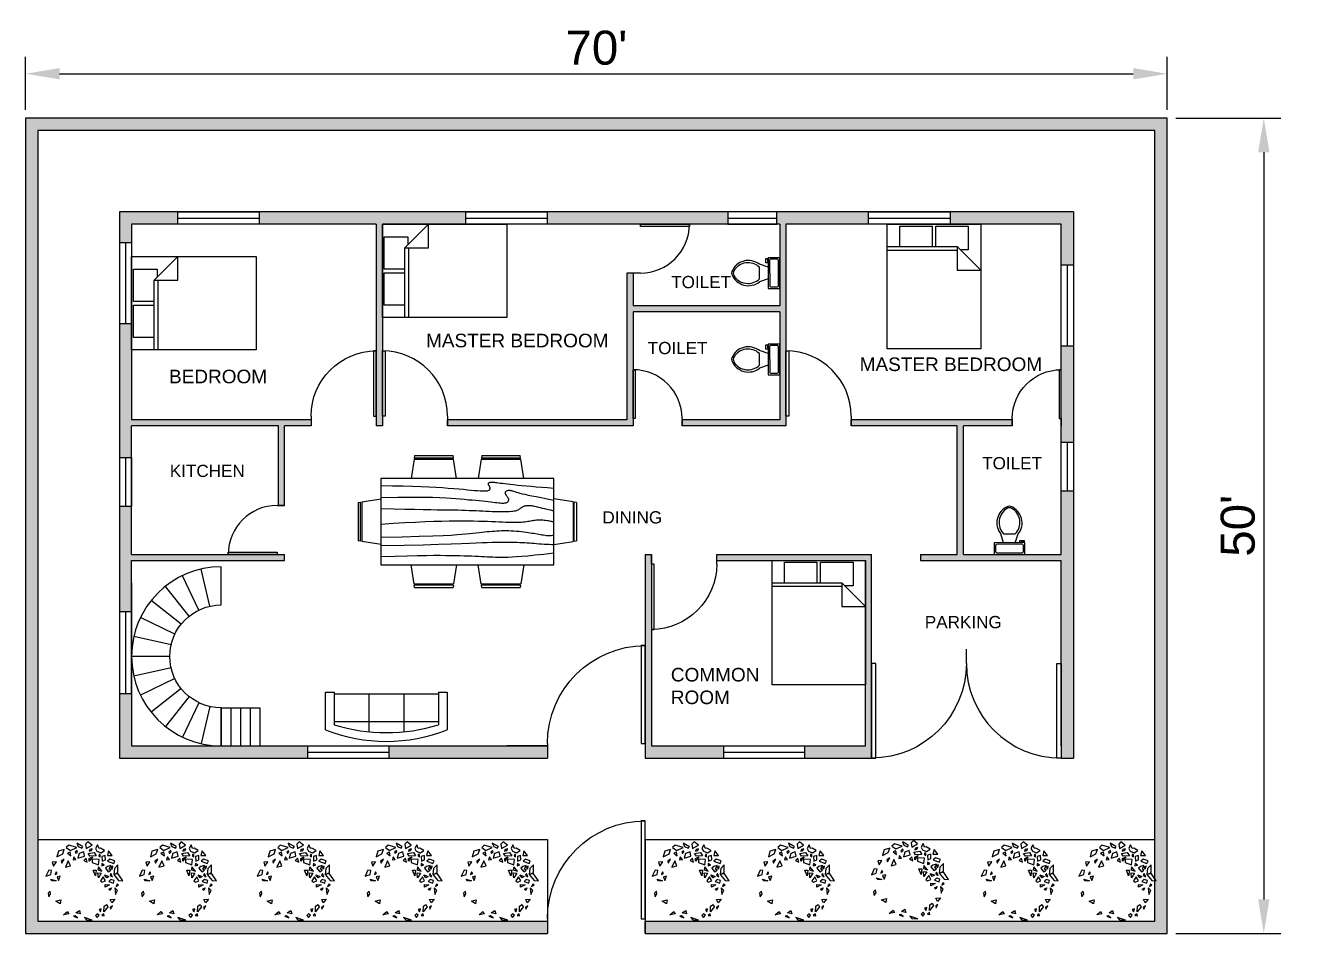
# Model space of a CAD drawing. Header units: millimetres. Extents: x 705 to 2589, y 1578 to 2246.
# Drawn here: x 705 to 1648, y 1578 to 2246 of the extents above; entities that cross this region are included whole.
import ezdxf

# ---------------------------------------------------------------- set-up
doc = ezdxf.new("R2010")
doc.units = ezdxf.units.MM
doc.linetypes.add('ACAD_ISO02W100', pattern=[15, 12, -3])
doc.styles.get("Standard").update_dxf_attribs({"font": 'arial.ttf'})
doc.dimstyles.new('ISO-25', dxfattribs={"dimscale": 10, "dimtxt": 2.5, "dimasz": 2.5, "dimexe": 1.25, "dimexo": 0.625, "dimtad": 1, "dimlunit": 3, "dimtxsty": 'Standard', "dimcen": 2.5, "dimadec": 0, "dimazin": 0, "dimtfac": 1, "dimtmove": 0, "dimatfit": 3, "dimfxl": 1, "dimarcsym": 0})

# ---------------------------------------------------------------- blocks, each defined once
blk = doc.blocks.new('*U5')
blk.add_line((0, -14.04), (0, 14.04))
blk = doc.blocks.new('*U6')
at = {"color": 0, "linetype": 'ByBlock', "lineweight": -2, "transparency": 16777216}
for p, rotation in [((654.44, 1450.98), 25.7142857142857), ((665.4, 1454.82), 12.85714285714283), ((644.6, 1444.8), 38.57142857142858), ((636.39, 1436.59), 51.42857142857143), ((630.21, 1426.75), 64.28571428571428), ((626.37, 1415.79), 77.14285714285715), ((625.07, 1404.25), 90), ((626.37, 1392.7), 102.8571428571429), ((630.21, 1381.74), 115.7142857142857), ((636.39, 1371.91), 128.5714285714286), ((644.6, 1363.69), 141.4285714285714), ((654.44, 1357.51), 154.2857142857143), ((665.4, 1353.68), 167.1428571428572), ((676.94, 1352.38), 180)]:
    blk.add_blockref('*U5', p, dxfattribs=dict(at, rotation=rotation))
blk.add_blockref('*U5', (676.94, 1456.12), dxfattribs=at)
blk = doc.blocks.new('*U13')
for p, q in [((0, 0), (0, -6)), ((40, 0), (40, -6))]:
    blk.add_line(p, q)
blk.add_lwpolyline([(0, 0), (0, 40), (1.75, 40), (1.75, 0)], close=True)
blk.add_arc((0, 0), 40, 0, 90)
blk = doc.blocks.new('*U16')
for p, q in [((-242, 177), (-242, 254)), ((-242, 254), (-216, 254)), ((-216, 254), (-216, 203)), ((-203, 101), (-356, 152)), ((-355, -102), (-356, 101)), ((-204, 177), (-242, 177)), ((-216, 203), (-204, 203)), ((-203, -102), (-355, -153)), ((-152, -242), (-50, -241))]:
    blk.add_line(p, q)
blk.add_lwpolyline([(-203, -267), (1, -267), (-1, 267), (-204, 266)], close=True)
for points in [[(-51, 241), (-153, 241)], [(-178, 216), (-177, -216)], [(-25, -216), (-26, 216)]]:
    blk.add_lwpolyline(points)
for centre, radius, start, end in [((-156, 219), 22.5, 81.9774, 188.2376), ((-48, 219), 22.5, 351.9774, 98.2376), ((-737, -1), 102, 164.9681, 195.247), ((-548, -90), 309, 51.5766, 158.079), ((-708, -1), 102, 155.8394, 204.3757), ((-554, -108), 288, 46.4753, 149.0544), ((-548, 88), 309, 202.136, 308.6382), ((-554, 106), 288, 211.1605, 313.7396), ((-155, -219), 22.5, 171.9774, 278.2376), ((-47, -219), 22.5, 261.9774, 8.2376)]:
    blk.add_arc(centre, radius, start, end)
blk = doc.blocks.new('*U19')
for points in [[(-50.9, 296.1), (-40.6, 269.7), (-13.2, 256.5), (-4.6, 269.7), (-20, 278.5)], [(31.4, 304.9), (14.3, 287.3), (19.4, 254.3), (64, 280.7)], [(-146.9, 247.7), (-191.4, 234.5), (-203.4, 190.6), (-158.9, 214.7)], [(-112.6, 280.7), (-131.5, 263.1), (-100.6, 241.1), (-52.6, 263.1)], [(-122.9, 219.1), (-97.2, 199.4), (-102.3, 227.9)], [(-49.2, 241.1), (-62.9, 227.9), (-57.7, 217), (-45.7, 230.1)], [(0.6, 230.1), (-33.7, 217), (-44, 181.8), (7.4, 197.2)], [(34.8, 217), (79.4, 223.5), (96.5, 199.4), (48.6, 197.2)], [(65.7, 252.1), (46.8, 247.7), (41.7, 234.5), (58.8, 238.9)], [(105.1, 282.9), (91.4, 254.3), (101.7, 234.5), (132.5, 221.4), (160, 238.9), (129.1, 258.7), (117.1, 254.3)], [(117.1, 210.4), (115.4, 197.2), (125.7, 192.8), (125.7, 210.4)], [(163.4, 201.6), (139.4, 195), (141.1, 157.6), (165.1, 168.6)], [(189.1, 236.7), (180.5, 201.6), (216.5, 201.6)], [(-206.9, 153.2), (-237.7, 151), (-229.2, 120.3)], [(-146.9, 173), (-169.1, 157.6), (-165.7, 144.4)], [(-116, 162), (-138.3, 113.7), (-98.9, 122.4)], [(-73.2, 190.6), (-80, 168.6), (-57.7, 170.8)], [(19.4, 181.8), (2.3, 164.2), (28, 151)], [(43.4, 159.8), (43.4, 179.6), (67.4, 190.6), (53.7, 175.2)], [(64, 173), (64, 148.8), (112, 131.2), (117.1, 170.8)], [(112, 115.9), (108.6, 93.9), (139.4, 82.9)], [(139.4, 140), (137.7, 122.4), (156.5, 129.1)], [(206.2, 126.8), (180.5, 118.1), (165.1, 104.9), (187.4, 78.5), (206.2, 89.5), (194.3, 98.3)], [(199.4, 173), (182.3, 157.6), (228.5, 140), (237.1, 162)], [(221.7, 120.3), (208, 115.9), (213.1, 98.3), (218.3, 102.7)], [(261.1, 131.2), (233.7, 102.7), (228.5, 58.7), (266.2, 12.6), (298.8, 10.4), (262.8, 63.1), (237.1, 60.9), (261.1, 71.9)], [(-287.4, 45.5), (-249.7, 58.7), (-244.6, 87.3), (-265.2, 89.5)], [(-208.6, 10.4), (-239.4, 8.2), (-249.7, 21.4)], [(-208.6, 78.5), (-215.5, 58.7), (-200, 65.3)], [(-177.7, 45.5), (-201.7, 39), (-189.7, 12.6)], [(89.7, 47.7), (72.5, 89.5), (96.5, 89.5)], [(108.6, 69.7), (134.3, 67.5), (112, 32.4)], [(148, 39), (127.4, 10.4), (139.4, -0.6), (165.1, 10.4)], [(190.8, 43.4), (175.4, 32.4), (158.3, 54.3)], [(206.2, 19.2), (190.8, 3.8), (226.8, -7.2), (232, 12.6)], [(208, 65.3), (201.1, 52.1), (220, 39)], [(-254.9, -68.7), (-270.3, -84.1), (-265.2, -112.7), (-251.4, -88.5)], [(197.7, -20.4), (163.4, -38), (163.4, -18.2)], [(211.4, -44.6), (202.8, -64.3), (192.6, -53.3)], [(237.1, -44.6), (242.3, -95.1), (257.7, -64.3)], [(256, -16), (247.4, -33.6), (266.2, -22.6)], [(-210.3, -145.7), (-172.6, -134.7), (-177.7, -165.4)], [(154.8, -227), (156.5, -183), (175.4, -169.8), (184, -187.4)], [(204.5, -205), (218.3, -180.8), (201.1, -191.8)], [(237.1, -130.3), (214.8, -158.8), (202.8, -132.5)], [(-122.9, -224.8), (-112.6, -240.1), (-152, -249)], [(-64.6, -255.5), (-76.6, -259.9), (-45.7, -270.9)], [(-59.4, -233.6), (-32, -216), (-25.2, -242.3)], [(5.7, -268.7), (21.1, -286.3), (65.7, -288.5)], [(103.4, -240.1), (89.7, -253.3), (103.4, -268.7), (117.1, -251.1)], [(134.3, -202.8), (117.1, -207.2), (127.4, -227)], [(153.1, -240.1), (137.7, -253.3), (156.5, -257.7)]]:
    blk.add_lwpolyline(points, close=True)
blk = doc.blocks.new('Dining Set - 36 x 72 in.')
at = {"linetype": 'Continuous'}
for p, q in [((-22, 27.5), (-22.1562, 26.50042)), ((-22, 27.5), (-6, 27.5)), ((-5.8437, 26.49966), (-6, 27.5)), ((6, 27.5), (5.8438, 26.50042)), ((6, 27.5), (22, 27.5)), ((22.1563, 26.49966), (22, 27.5)), ((-22.2343, 26.00059), (-23.4847, 17.99762)), ((-22.2304, 26), (-5.7608, 26)), ((-5.8416, 26.5), (-22.1534, 26.5)), ((-4.5152, 17.99762), (-5.7655, 25.99926)), ((5.7657, 26.00059), (4.5153, 17.99762)), ((5.7696, 26), (22.2392, 26)), ((22.1584, 26.5), (5.8466, 26.5)), ((23.4848, 17.99762), (22.2345, 25.99926)), ((36, 18), (-36, 18)), ((-36, 18), (-36, -18)), ((36, -18), (36, 18)), ((-45.5, 8), (-44.5004, 8.15617)), ((-45.5, 8), (-45.5, -8)), ((-44.5, -8.15843), (-44.5, 8.15338)), ((-44.0006, 8.23428), (-35.9976, 9.48474)), ((-44, 8.23041), (-44, -8.23915)), ((44.0006, 8.23428), (35.9976, 9.48474)), ((44, 8.23041), (44, -8.23915)), ((44.5, -8.15843), (44.5, 8.15338)), ((45.5, 8), (44.5005, 8.15617)), ((45.5, 8), (45.5, -8)), ((-44.4997, -8.15631), (-45.5, -8)), ((-35.9976, -9.48476), (-43.9993, -8.2345)), ((35.9976, -9.48476), (43.9993, -8.2345)), ((44.4997, -8.15631), (45.5, -8)), ((-36, -18), (36, -18)), ((-22.2343, -26.0006), (-23.4847, -17.99762)), ((-4.5152, -17.99762), (-5.7655, -25.99928)), ((5.7657, -26.0006), (4.5153, -17.99762)), ((23.4848, -17.99762), (22.2345, -25.99928)), ((-22.2304, -26), (-5.7608, -26)), ((-22, -27.5), (-22.1562, -26.50044)), ((-5.8416, -26.5), (-22.1534, -26.5)), ((-5.8437, -26.49967), (-6, -27.5)), ((5.7696, -26), (22.2392, -26)), ((6, -27.5), (5.8438, -26.50044)), ((22.1584, -26.5), (5.8466, -26.5)), ((22.1563, -26.49967), (22, -27.5)), ((-22, -27.5), (-6, -27.5)), ((6, -27.5), (22, -27.5))]:
    blk.add_line(p, q, dxfattribs=at)
for points in [[(-36, 15), (-31.1772, 14.97754), (-26.8079, 14.91406), (-22.8538, 14.81543), (-19.276, 14.6875), (-16.0362, 14.53613), (-13.0957, 14.36718), (-10.4159, 14.18652), (-7.9583, 14), (-5.6904, 13.81315), (-3.6035, 13.63021), (-1.6954, 13.45508), (0.0365, 13.29166), (1.5945, 13.14388), (2.9811, 13.01562), (4.1988, 12.9108), (5.25, 12.83333), (6.1393, 12.78613), (6.8802, 12.76823), (7.4883, 12.77767), (7.9792, 12.8125), (8.3685, 12.87077), (8.6719, 12.95052), (8.9049, 13.0498), (9.0833, 13.16666), (9.2205, 13.29899), (9.3216, 13.44401), (9.3895, 13.59879), (9.4271, 13.76041), (9.4373, 13.92594), (9.4232, 14.09245), (9.3875, 14.257), (9.3333, 14.41666), (9.2638, 14.56917), (9.1836, 14.71484), (9.0975, 14.85465), (9.0104, 14.98958), (8.9272, 15.1206), (8.8529, 15.2487), (8.7922, 15.37483), (8.75, 15.5), (8.7305, 15.62467), (8.7344, 15.74739), (8.7617, 15.86621), (8.8125, 15.97916), (8.8867, 16.08431), (8.9844, 16.17968), (9.1055, 16.26334), (9.25, 16.33333), (9.4189, 16.38802), (9.6172, 16.42708), (9.8506, 16.45052), (10.125, 16.45833), (10.4463, 16.45052), (10.8203, 16.42708), (11.2529, 16.38802), (11.75, 16.33333), (12.3184, 16.26318), (12.9694, 16.17838), (13.7151, 16.07991), (14.5677, 15.96875), (15.5395, 15.84586), (16.6426, 15.71224), (17.8893, 15.56884), (19.2917, 15.41666), (20.859, 15.25667), (22.5879, 15.08984), (24.4721, 14.91715), (26.5052, 14.73958), (28.6809, 14.5581), (30.9929, 14.3737), (33.4347, 14.18733), (36, 14)], [(-36, 10), (-28.9766, 10.14274), (-23.1725, 10.20442), (-18.4241, 10.19775), (-14.5677, 10.13541), (-11.4399, 10.03011), (-8.877, 9.89453), (-6.7154, 9.74137), (-4.7917, 9.58333), (-2.9698, 9.43082), (-1.2246, 9.28515), (0.4415, 9.14534), (2.026, 9.01041), (3.5266, 8.87939), (4.9408, 8.7513), (6.266, 8.62516), (7.5, 8.5), (8.6411, 8.37549), (9.6914, 8.2539), (10.6538, 8.13818), (11.5312, 8.03125), (12.3267, 7.93603), (13.043, 7.85547), (13.6831, 7.79248), (14.25, 7.75), (14.7471, 7.7303), (15.1797, 7.73307), (15.5537, 7.75732), (15.875, 7.80208), (16.1494, 7.86637), (16.3828, 7.94922), (16.5811, 8.04964), (16.75, 8.16666), (16.8944, 8.29915), (17.0143, 8.44531), (17.1089, 8.60319), (17.1771, 8.77083), (17.218, 8.94629), (17.2305, 9.1276), (17.2137, 9.31282), (17.1667, 9.5), (17.0895, 9.6875), (16.987, 9.875), (16.8649, 10.0625), (16.7292, 10.25), (16.5856, 10.4375), (16.4401, 10.625), (16.2985, 10.8125), (16.1667, 11), (16.05, 11.18733), (15.9518, 11.3737), (15.8752, 11.5581), (15.8229, 11.73958), (15.798, 11.91715), (15.8034, 12.08984), (15.842, 12.25667), (15.9167, 12.41666), (16.0295, 12.56836), (16.1784, 12.70833), (16.3605, 12.83268), (16.5729, 12.9375), (16.8127, 13.01888), (17.0768, 13.07291), (17.3625, 13.0957), (17.6667, 13.08333), (17.9894, 13.03312), (18.3418, 12.94726), (18.7382, 12.82918), (19.1927, 12.68229), (19.7195, 12.51001), (20.3327, 12.31575), (21.0465, 12.10294), (21.875, 11.875), (22.8357, 11.63354), (23.959, 11.37304), (25.2786, 11.08618), (26.8282, 10.76562), (28.6414, 10.40405), (30.752, 9.99414), (33.1936, 9.52856), (36, 9)], [(-36, 5.5), (-30.7157, 5.3348), (-26.069, 5.20963), (-21.9946, 5.11767), (-18.4271, 5.05208), (-15.3009, 5.00602), (-12.5508, 4.97265), (-10.1112, 4.94515), (-7.9167, 4.91666), (-5.909, 4.88167), (-4.0586, 4.83984), (-2.3429, 4.79215), (-0.7396, 4.73958), (0.7739, 4.6831), (2.22, 4.6237), (3.6213, 4.56233), (5, 4.5), (6.373, 4.43782), (7.7344, 4.3776), (9.0723, 4.32129), (10.375, 4.27083), (11.6309, 4.22819), (12.8281, 4.19531), (13.9551, 4.17415), (15, 4.16666), (15.954, 4.17448), (16.819, 4.19791), (17.6001, 4.23698), (18.3021, 4.29166), (18.9299, 4.36198), (19.4883, 4.44791), (19.9823, 4.54948), (20.4167, 4.66666), (20.7969, 4.79899), (21.1302, 4.94401), (21.4245, 5.09879), (21.6875, 5.26041), (21.9271, 5.42594), (22.1511, 5.59245), (22.3672, 5.757), (22.5834, 5.91666), (22.8065, 6.06868), (23.0404, 6.21093), (23.2879, 6.34147), (23.5521, 6.45833), (23.8358, 6.55957), (24.142, 6.64323), (24.4735, 6.70735), (24.8334, 6.75), (25.2235, 6.76969), (25.642, 6.76692), (26.0858, 6.74267), (26.5521, 6.69791), (27.0379, 6.63362), (27.5404, 6.55078), (28.0565, 6.45036), (28.5834, 6.33333), (29.1242, 6.19987), (29.7071, 6.04687), (30.3661, 5.87044), (31.1354, 5.66666), (32.0493, 5.43164), (33.142, 5.16146), (34.4475, 4.85221), (36, 4.5)], [(-36, -1), (-30.7915, -0.6591), (-26.0195, -0.38216), (-21.6519, -0.16284), (-17.6563, 0.00521), (-14.0005, 0.12833), (-10.6523, 0.21289), (-7.5796, 0.26522), (-4.75, 0.29166), (-2.134, 0.29793), (0.2878, 0.28711), (2.5317, 0.26163), (4.6146, 0.22396), (6.5529, 0.17651), (8.3633, 0.12174), (10.0623, 0.06209), (11.6667, 0), (13.1899, -0.06201), (14.6341, -0.1211), (15.9982, -0.17432), (17.2813, -0.21875), (18.4823, -0.25147), (19.6003, -0.26953), (20.6343, -0.27002), (21.5834, -0.25), (22.4481, -0.20768), (23.2357, -0.14584), (23.9549, -0.06836), (24.6146, 0.02083), (25.2235, 0.11784), (25.7904, 0.21875), (26.3241, 0.31966), (26.8334, 0.41666), (27.3265, 0.50618), (27.8099, 0.58593), (28.2894, 0.65397), (28.7709, 0.70833), (29.2601, 0.74707), (29.763, 0.76823), (30.2855, 0.76985), (30.8334, 0.75), (31.4088, 0.70784), (31.9994, 0.64713), (32.589, 0.57275), (33.1615, 0.48958), (33.7008, 0.4025), (34.1908, 0.3164), (34.6153, 0.23616), (34.9584, 0.16666), (35.2099, 0.11165), (35.3848, 0.07031), (35.504, 0.04069), (35.5886, 0.02083), (35.6594, 0.00879), (35.7377, 0.0026), (35.8442, 0.00032), (36, 0)], [(-36, -6.5), (-27.1843, -6.31267), (-20.084, -6.1263), (-14.469, -5.9419), (-10.1094, -5.76042), (-6.7752, -5.58285), (-4.2363, -5.41016), (-2.2629, -5.24333), (-0.625, -5.08334), (0.8708, -4.93099), (2.2715, -4.78646), (3.5872, -4.64974), (4.8281, -4.52084), (6.0046, -4.39974), (7.127, -4.28646), (8.2053, -4.18099), (9.25, -4.08334), (10.2705, -3.99382), (11.2734, -3.91407), (12.2647, -3.84603), (13.25, -3.79167), (14.2354, -3.75293), (15.2266, -3.73177), (16.2295, -3.73015), (17.25, -3.75), (18.2912, -3.79248), (19.3451, -3.85547), (20.4009, -3.93604), (21.4479, -4.03125), (22.4754, -4.13819), (23.4727, -4.25391), (24.4289, -4.37549), (25.3334, -4.5), (26.1785, -4.62492), (26.9694, -4.74935), (27.7145, -4.87281), (28.4219, -4.99479), (29.1, -5.11483), (29.7572, -5.23242), (30.4016, -5.34709), (31.0417, -5.45834), (31.6837, -5.56437), (32.3262, -5.65821), (32.9658, -5.73153), (33.599, -5.77604), (34.2224, -5.78345), (34.8327, -5.74545), (35.4264, -5.65373), (36, -5.5)], [(-36, -10), (-26.4022, -9.81299), (-18.4675, -9.62891), (-11.9839, -9.45069), (-6.7396, -9.28125), (-2.5226, -9.12354), (0.8789, -8.98047), (3.6769, -8.85498), (6.0833, -8.75), (8.2767, -8.66765), (10.3021, -8.60677), (12.1712, -8.56543), (13.8958, -8.54167), (15.4876, -8.53353), (16.9583, -8.53907), (18.3197, -8.55632), (19.5834, -8.58334), (20.7616, -8.61841), (21.8685, -8.66081), (22.9188, -8.71004), (23.9271, -8.76563), (24.9081, -8.82707), (25.8763, -8.89388), (26.8465, -8.96558), (27.8334, -9.04167), (28.8474, -9.12118), (29.8828, -9.20117), (30.93, -9.27824), (31.9792, -9.34896), (33.0205, -9.40991), (34.0443, -9.45768), (35.0407, -9.48885), (36, -9.5)], [(-36, -14.5), (-30.0881, -14.33513), (-25.0332, -14.21224), (-20.7312, -14.12647), (-17.0781, -14.07292), (-13.97, -14.04671), (-11.3027, -14.04297), (-8.9724, -14.05681), (-6.875, -14.08334), (-4.9224, -14.11833), (-3.0905, -14.16016), (-1.3709, -14.20785), (0.2448, -14.26042), (1.7647, -14.3169), (3.1973, -14.3763), (4.5507, -14.43767), (5.8333, -14.5), (7.0554, -14.5621), (8.235, -14.62175), (9.3922, -14.67652), (10.5469, -14.72396), (11.7192, -14.76164), (12.929, -14.78711), (14.1965, -14.79794), (15.5417, -14.79167), (16.9933, -14.76424), (18.6152, -14.70508), (20.4804, -14.60197), (22.6615, -14.44271), (25.2312, -14.21509), (28.2624, -13.9069), (31.8277, -13.50594), (36, -13)]]:
    blk.add_lwpolyline(points, dxfattribs=at)
blk = doc.blocks.new('Bed - Queen')
at = {"linetype": 'Continuous'}
for p, q in [((0, -80.00003), (0, 0)), ((0, 0), (59.99999, 0)), ((59.99999, 0), (59.99999, -80.00003)), ((7.99999, -1.2), (28.79998, -1.2)), ((7.99999, -14.4), (7.99999, -1.2)), ((28.79998, -1.2), (28.79998, -14.4)), ((31.19999, -1.2), (51.99999, -1.2)), ((31.19999, -14.4), (31.19999, -1.2)), ((51.99999, -1.2), (51.99999, -16.4)), ((0, -14.4), (44.8, -14.4)), ((59.99999, -29.6), (44.8, -14.4)), ((44.8, -14.4), (44.8, -29.6)), ((51.99999, -16.4), (46.79936, -16.4)), ((44.8, -16.8), (0, -16.8)), ((44.8, -29.6), (59.99999, -29.6)), ((59.99999, -80.00003), (0, -80.00003))]:
    blk.add_line(p, q, dxfattribs=at)
blk = doc.blocks.new('*D46')
at = {"color": 0, "lineweight": -2, "transparency": 16777216}
for p, q in [((705.37, 2184.07), (705.37, 2223.09)), ((1545.37, 2184.07), (1545.37, 2223.09)), ((730.37, 2210.59), (1520.37, 2210.59))]:
    blk.add_line(p, q, dxfattribs=at)
at = {"color": 0, "transparency": 16777216}
for points in [[(730.37, 2214.75), (730.37, 2206.42), (705.37, 2210.59)], [(1520.37, 2214.75), (1520.37, 2206.42), (1545.37, 2210.59)]]:
    blk.add_solid(points, dxfattribs=at)
at = {"layer": 'Defpoints', "color": 0, "transparency": 16777216}
for p in [(1545.37, 2210.59), (705.37, 2177.82), (1545.37, 2177.82)]:
    blk.add_point(p, dxfattribs=at)
at = {"color": 0, "transparency": 16777216, "insert": (1125.37, 2229.6), "char_height": 25, "attachment_point": 5}
blk.add_mtext("70'", dxfattribs=at)
blk = doc.blocks.new('*D47')
at = {"color": 0, "lineweight": -2, "transparency": 16777216}
for p, q in [((1551.62, 2177.82), (1628.95, 2177.82)), ((1616.45, 2152.82), (1616.45, 1602.82)), ((1551.62, 1577.82), (1628.95, 1577.82))]:
    blk.add_line(p, q, dxfattribs=at)
at = {"color": 0, "transparency": 16777216}
for points in [[(1612.29, 2152.82), (1620.62, 2152.82), (1616.45, 2177.82)], [(1612.29, 1602.82), (1620.62, 1602.82), (1616.45, 1577.82)]]:
    blk.add_solid(points, dxfattribs=at)
at = {"layer": 'Defpoints', "color": 0, "transparency": 16777216}
for p in [(1545.37, 2177.82), (1545.37, 1577.82), (1616.45, 1577.82)]:
    blk.add_point(p, dxfattribs=at)
at = {"color": 0, "transparency": 16777216, "insert": (1597.44, 1877.82), "char_height": 25, "attachment_point": 5, "rotation": 90}
blk.add_mtext("50'", dxfattribs=at)
blk = doc.blocks.new('Sofa - Roundback 7 ft.')
at = {"linetype": 'Continuous'}
for p, q in [((-12.00002, -32.4421), (-12.00003, -6.5971)), ((11.99997, -32.4421), (11.99998, -6.5971)), ((-36.000027, -34), (-36.000027, -11.4696)), ((-35.999844, -13.3819), (35.9998, -13.3819)), ((35.99998, -34), (35.99998, -11.4696)), ((-36.000027, -32.4421), (35.99998, -32.4421))]:
    blk.add_line(p, q, dxfattribs=at)
for points in [[(-36.000027, -34), (-42.000027, -34), (-42.000027, -8)], [(41.99998, -8), (41.99998, -34), (35.99998, -34)]]:
    blk.add_lwpolyline(points, dxfattribs=at)
for centre, radius, start, end in [((0, -114.25), 114.25, 68.43141, 111.5686), ((-0.00001, -127.1968), 121.1968, 72.72033, 107.2797)]:
    blk.add_arc(centre, radius, start, end, dxfattribs=at)

msp = doc.modelspace()

# ---------------------------------------------------------------- hatches: boundary and pattern name
h = msp.add_hatch(color=256)
h.dxf.hatch_style = 1
h.set_gradient(color1=(237, 31, 36), color2=(237, 31, 36), tint=1)
h.paths.add_polyline_path([(714.373, 2168.816), (1536.373, 2168.816), (1536.373, 1586.816), (1161.373, 1586.816), (1161.373, 1577.816), (1545.373, 1577.816), (1545.373, 2177.816), (705.373, 2177.816), (705.373, 1577.816), (1089.373, 1577.816), (1089.373, 1586.816), (714.373, 1586.816)])
h.paths.add_polyline_path([(1476.373, 1903.291), (1467.373, 1903.291), (1467.373, 1856.816), (1440.613, 1856.816), (1418.058, 1856.774), (1418.058, 1856.816), (1395.373, 1856.816), (1395.373, 1951.316), (1431.373, 1951.316), (1431.373, 1955.816), (1312.873, 1955.816), (1312.873, 1951.316), (1390.873, 1951.316), (1390.873, 1856.816), (1363.873, 1856.816), (1363.873, 1852.316), (1390.873, 1852.316), (1467.373, 1852.316), (1467.373, 1715.816), (1467.373, 1706.816), (1476.373, 1706.816)], flags=17)
h.paths.add_polyline_path([(1476.373, 2108.816), (1385.662, 2108.816), (1385.662, 2099.816), (1408.148, 2099.816), (1467.373, 2099.816), (1467.373, 2069.982), (1476.373, 2069.982)], flags=17)
h.paths.add_polyline_path([(1476.373, 2009.982), (1467.373, 2009.982), (1467.373, 1951.316), (1467.373, 1939.291), (1476.373, 1939.291)], flags=17)
h.paths.add_polyline_path([(1218.852, 1715.816), (1165.873, 1715.816), (1165.873, 1856.816), (1161.373, 1856.816), (1161.373, 1715.816), (1161.373, 1706.816), (1218.852, 1706.816)], flags=17)
h.paths.add_polyline_path([(1327.873, 1852.316), (1327.873, 1856.816), (1213.873, 1856.816), (1213.873, 1852.316), (1323.373, 1852.316), (1323.373, 1715.816), (1278.852, 1715.816), (1278.852, 1706.816), (1327.873, 1706.816)], flags=17)
h.paths.add_polyline_path([(1089.373, 1715.816), (1059.373, 1715.816), (972.794, 1715.816), (972.794, 1706.816), (1089.373, 1706.816)], flags=17)
h.paths.add_polyline_path([(912.794, 1715.816), (783.373, 1715.816), (783.373, 1754.408), (774.373, 1754.408), (774.373, 1706.816), (912.794, 1706.816)], flags=17)
h.paths.add_polyline_path([(895.873, 1856.816), (890.473, 1856.816), (854.473, 1856.816), (783.373, 1856.816), (783.373, 1892.144), (774.373, 1892.144), (774.373, 1814.408), (783.373, 1814.408), (783.373, 1852.316), (895.873, 1852.316)], flags=17)
h.paths.add_polyline_path([(783.373, 2026.445), (774.373, 2026.445), (774.373, 1928.144), (783.373, 1928.144), (783.373, 1951.316), (891.373, 1951.316), (891.373, 1892.816), (895.873, 1892.816), (895.873, 1951.316), (915.373, 1951.316), (915.373, 1955.816), (783.373, 1955.816)], flags=17)
h.paths.add_polyline_path([(817.346, 2108.816), (774.373, 2108.816), (774.373, 2086.445), (783.373, 2086.445), (783.373, 2099.816), (817.346, 2099.816)], flags=17)
h.paths.add_polyline_path([(1029.239, 2108.816), (877.346, 2108.816), (877.346, 2099.816), (963.373, 2099.816), (963.373, 1951.316), (967.873, 1951.316), (967.873, 1958.516), (967.873, 2006.516), (967.873, 2099.816), (1029.239, 2099.816)], flags=17)
h.paths.add_polyline_path([(1222.111, 2108.816), (1089.239, 2108.816), (1089.239, 2099.816), (1152.373, 2099.816), (1157.773, 2099.816), (1193.773, 2099.816), (1222.111, 2099.816)], flags=16)
h.paths.add_polyline_path([(1325.662, 2108.816), (1258.111, 2108.816), (1258.111, 2099.816), (1260.373, 2099.816), (1260.373, 2039.816), (1152.373, 2039.816), (1152.373, 2063.816), (1147.873, 2063.816), (1147.873, 1955.816), (1015.873, 1955.816), (1015.873, 1951.316), (1152.373, 1951.316), (1152.373, 1956.716), (1152.373, 1992.716), (1152.373, 2035.316), (1260.373, 2035.316), (1260.373, 1955.816), (1188.373, 1955.816), (1188.373, 1951.316), (1264.873, 1951.316), (1264.873, 1958.516), (1264.873, 2006.516), (1264.873, 2099.816), (1325.662, 2099.816)], flags=17)
h.paths.add_polyline_path([(2072.838, 2108.816), (1990.273, 2108.816), (1990.273, 2099.816), (2039.91, 2099.816), (2039.91, 2003.816), (2044.41, 2003.816), (2044.41, 2023.316), (2167.41, 2023.316), (2167.41, 2027.816), (2044.41, 2027.816), (2044.41, 2099.816), (2072.838, 2099.816)])
h.paths.add_polyline_path([(1930.273, 2108.816), (1886.91, 2108.816), (1886.91, 2073.119), (1895.91, 2073.119), (1895.91, 2099.816), (1930.273, 2099.816)])
h.paths.add_polyline_path([(1895.91, 2013.119), (1886.91, 2013.119), (1886.91, 1922.947), (1895.91, 1922.947), (1895.91, 1951.316), (2044.41, 1951.316), (2044.41, 1955.816), (2037.21, 1955.816), (1989.21, 1955.816), (1895.91, 1955.816)])
h.paths.add_polyline_path([(1895.91, 1852.316), (2020.41, 1852.316), (2020.41, 1856.816), (1895.91, 1856.816), (1895.91, 1859.816), (1895.91, 1886.947), (1886.91, 1886.947), (1886.91, 1815.544), (1895.91, 1815.544)])
h.paths.add_polyline_path([(1895.91, 1755.544), (1886.91, 1755.544), (1886.91, 1706.816), (2063.039, 1706.816), (2063.039, 1715.816), (1895.91, 1715.816)])
h.paths.add_polyline_path([(2327.492, 1715.816), (2323.111, 1715.816), (2323.111, 1768.316), (2383.41, 1768.316), (2383.41, 1772.816), (2323.111, 1772.816), (2318.611, 1772.816), (2318.611, 1768.316), (2318.611, 1715.816), (2123.039, 1715.816), (2123.039, 1706.816), (2318.611, 1706.816), (2318.611, 1646.816), (2588.91, 1646.816), (2588.91, 1706.816), (2588.91, 1779.691), (2579.91, 1779.691), (2579.91, 1715.816), (2579.91, 1651.316), (2323.111, 1651.316), (2323.111, 1706.816), (2327.492, 1706.816)])
h.paths.add_polyline_path([(2460.952, 1715.816), (2423.91, 1715.816), (2363.492, 1715.816), (2363.492, 1706.816), (2460.952, 1706.816)], flags=17)
h.paths.add_polyline_path([(2423.91, 1784.542), (2423.91, 1804.316), (2419.41, 1804.316), (2419.41, 1715.816), (2423.91, 1715.816)])
h.paths.add_polyline_path([(2588.91, 1872.223), (2579.91, 1872.223), (2579.91, 1856.816), (2459.91, 1856.816), (2440.41, 1856.816), (2440.41, 1951.316), (2543.91, 1951.316), (2543.91, 1955.816), (2435.91, 1955.816), (2435.91, 1951.316), (2435.91, 1856.816), (2423.91, 1856.816), (2419.41, 1856.816), (2419.41, 1852.316), (2426.61, 1852.316), (2474.61, 1852.316), (2579.91, 1852.316), (2579.91, 1839.691), (2588.91, 1839.691)])
h.paths.add_polyline_path([(2588.91, 2012.954), (2579.91, 2012.954), (2579.91, 1908.223), (2588.91, 1908.223)])
h.paths.add_polyline_path([(2588.91, 2108.816), (2503.846, 2108.816), (2503.846, 2099.816), (2548.22, 2099.816), (2579.91, 2099.816), (2579.91, 2072.954), (2588.91, 2072.954)])
h.paths.add_polyline_path([(2443.846, 2108.816), (2312.166, 2108.816), (2312.166, 2099.816), (2342.8, 2099.816), (2383.41, 2099.816), (2383.41, 1955.816), (2255.91, 1955.816), (2255.91, 1951.316), (2387.91, 1951.316), (2387.91, 2099.816), (2443.846, 2099.816)])
h.paths.add_polyline_path([(2252.166, 2108.816), (2120.838, 2108.816), (2120.838, 2099.816), (2203.41, 2099.816), (2203.41, 1951.316), (2207.91, 1951.316), (2207.91, 1958.516), (2207.91, 2006.516), (2207.91, 2099.816), (2252.166, 2099.816)])
h.paths.add_polyline_path([(2531.91, 1715.816), (2520.952, 1715.816), (2520.952, 1706.816), (2531.91, 1706.816)], flags=17)

# ---------------------------------------------------------------- linework, layer by layer
for p, q in [((1545.373, 2177.816), (705.373, 2177.816)), ((705.373, 2177.816), (705.373, 1577.816)), ((1545.373, 1577.816), (1545.373, 2177.816)), ((1536.373, 2168.816), (714.373, 2168.816)), ((714.373, 2168.816), (714.373, 1586.816)), ((1536.373, 1586.816), (1536.373, 2168.816)), ((1476.373, 2108.816), (774.373, 2108.816)), ((774.373, 2108.816), (774.373, 1706.816)), ((817.346, 2099.816), (817.346, 2108.816)), ((817.346, 2108.816), (877.346, 2108.816)), ((817.346, 2104.316), (877.346, 2104.316)), ((877.346, 2108.816), (877.346, 2099.816)), ((1029.239, 2099.816), (1029.239, 2108.816)), ((1029.239, 2108.816), (1089.239, 2108.816)), ((1029.239, 2104.316), (1089.239, 2104.316)), ((1089.239, 2108.816), (1089.239, 2099.816)), ((1222.111, 2108.816), (1222.111, 2099.816)), ((1222.111, 2104.316), (1258.111, 2104.316)), ((1258.111, 2099.816), (1258.111, 2108.816)), ((1325.662, 2099.816), (1325.662, 2108.816)), ((1325.662, 2108.816), (1385.662, 2108.816)), ((1325.662, 2104.316), (1385.662, 2104.316)), ((1385.662, 2108.816), (1385.662, 2099.816)), ((1476.373, 2108.816), (1476.373, 1706.816)), ((783.373, 2099.816), (783.373, 1955.816)), ((963.373, 2099.816), (783.373, 2099.816)), ((963.373, 2099.816), (963.373, 1951.316)), ((967.873, 2099.816), (967.873, 1951.316)), ((1152.373, 2099.816), (967.873, 2099.816)), ((1260.373, 2099.816), (1152.373, 2099.816)), ((1222.111, 2099.816), (1246.111, 2099.816)), ((1246.111, 2099.816), (1258.111, 2099.816)), ((1260.373, 2099.816), (1252.873, 2099.816)), ((1260.373, 2099.816), (1260.373, 2039.816)), ((1467.373, 2099.816), (1264.873, 2099.816)), ((1264.873, 2099.816), (1264.873, 1955.816)), ((1467.373, 1951.316), (1467.373, 2099.816)), ((774.373, 2086.445), (783.373, 2086.445)), ((778.873, 2086.445), (778.873, 2026.445)), ((783.373, 2086.445), (783.373, 2026.445)), ((1467.373, 2069.982), (1476.373, 2069.982)), ((1471.873, 2069.982), (1471.873, 2009.982)), ((1476.373, 2069.982), (1476.373, 2009.982)), ((1152.373, 2063.816), (1147.873, 2063.816)), ((1147.873, 2063.816), (1147.873, 1955.816)), ((1152.373, 2063.816), (1152.373, 2039.816)), ((1260.373, 2039.816), (1152.373, 2039.816)), ((783.373, 2026.445), (774.373, 2026.445)), ((1260.373, 2035.316), (1152.373, 2035.316)), ((1152.373, 2035.316), (1152.373, 1951.316)), ((1260.373, 2035.316), (1260.373, 1955.816)), ((1476.373, 2009.982), (1467.373, 2009.982)), ((915.373, 1955.816), (783.373, 1955.816)), ((783.373, 1856.816), (783.373, 1951.316)), ((891.373, 1951.316), (783.373, 1951.316)), ((891.373, 1892.816), (891.373, 1951.316)), ((895.873, 1892.816), (895.873, 1951.316)), ((915.373, 1951.316), (895.873, 1951.316)), ((915.373, 1955.816), (915.373, 1951.316)), ((967.873, 1951.316), (963.373, 1951.316)), ((1015.873, 1951.316), (1015.873, 1955.816)), ((1147.873, 1955.816), (1015.873, 1955.816)), ((1152.373, 1951.316), (1015.873, 1951.316)), ((1188.373, 1951.316), (1188.373, 1955.816)), ((1260.373, 1955.816), (1188.373, 1955.816)), ((1264.873, 1951.316), (1188.373, 1951.316)), ((1431.373, 1955.816), (1312.873, 1955.816)), ((1312.873, 1951.316), (1312.873, 1955.816)), ((1390.873, 1951.316), (1312.873, 1951.316)), ((1390.873, 1856.816), (1390.873, 1951.316)), ((1395.373, 1856.816), (1395.373, 1951.316)), ((1431.373, 1951.316), (1395.373, 1951.316)), ((1431.373, 1951.316), (1431.373, 1955.816)), ((1467.373, 1856.816), (1467.373, 1951.316)), ((1467.373, 1939.291), (1476.373, 1939.291)), ((1471.873, 1939.291), (1471.873, 1903.291)), ((1476.373, 1939.291), (1476.373, 1903.291)), ((774.373, 1928.144), (783.373, 1928.144)), ((778.873, 1928.144), (778.873, 1892.144)), ((783.373, 1928.144), (783.373, 1904.144)), ((783.373, 1904.144), (783.373, 1892.144)), ((1476.373, 1903.291), (1467.373, 1903.291)), ((783.373, 1892.144), (774.373, 1892.144)), ((895.873, 1892.816), (891.373, 1892.816)), ((783.373, 1856.816), (895.873, 1856.816)), ((895.873, 1852.316), (895.873, 1856.816)), ((1161.373, 1856.816), (1161.373, 1715.816)), ((1161.373, 1856.816), (1165.873, 1856.816)), ((1165.873, 1856.816), (1165.873, 1715.816)), ((1213.873, 1852.316), (1213.873, 1856.816)), ((1213.873, 1856.816), (1327.873, 1856.816)), ((1327.873, 1852.316), (1327.873, 1856.816)), ((1363.873, 1856.816), (1363.873, 1852.316)), ((1363.873, 1856.816), (1390.873, 1856.816)), ((1395.373, 1856.816), (1467.373, 1856.816)), ((783.373, 1781.726), (783.373, 1852.316)), ((783.373, 1852.316), (895.873, 1852.316)), ((1213.873, 1852.316), (1323.373, 1852.316)), ((1323.373, 1715.816), (1323.373, 1852.316)), ((1327.873, 1706.816), (1327.873, 1852.316)), ((1363.873, 1852.316), (1390.873, 1852.316)), ((1390.873, 1852.316), (1467.373, 1852.316)), ((1467.373, 1715.816), (1467.373, 1852.316)), ((1467.373, 1835.816), (1467.373, 1852.316)), ((783.373, 1835.816), (783.373, 1715.816)), ((783.373, 1814.408), (774.373, 1814.408)), ((778.873, 1814.408), (778.873, 1754.408)), ((783.373, 1754.408), (783.373, 1814.408)), ((774.373, 1754.408), (783.373, 1754.408)), ((856.4, 1743.896), (856.4, 1715.816)), ((863.516, 1743.896), (863.516, 1715.816)), ((870.633, 1743.896), (877.75, 1743.896)), ((870.633, 1743.896), (870.633, 1715.816)), ((877.75, 1743.896), (877.75, 1715.816)), ((783.373, 1715.816), (1089.373, 1715.816)), ((783.373, 1715.816), (927.373, 1715.816)), ((783.373, 1715.816), (927.373, 1715.816)), ((783.373, 1715.816), (927.373, 1715.816)), ((912.794, 1715.816), (912.794, 1706.816)), ((972.794, 1706.816), (972.794, 1715.816)), ((1089.373, 1715.816), (1059.373, 1715.816)), ((1089.373, 1715.816), (1089.373, 1706.816)), ((1161.373, 1715.816), (1161.373, 1706.816)), ((1165.873, 1715.816), (1323.373, 1715.816)), ((1218.852, 1715.816), (1218.852, 1706.816)), ((1278.852, 1706.816), (1278.852, 1715.816)), ((1467.373, 1715.816), (1467.373, 1706.816)), ((774.373, 1706.816), (1089.373, 1706.816)), ((912.794, 1711.316), (972.794, 1711.316)), ((912.794, 1706.816), (960.794, 1706.816)), ((960.794, 1706.816), (972.794, 1706.816)), ((1161.373, 1706.816), (1327.873, 1706.816)), ((1218.852, 1711.316), (1278.852, 1711.316)), ((1218.852, 1706.816), (1278.852, 1706.816)), ((1467.373, 1706.816), (1476.373, 1706.816)), ((714.373, 1646.816), (1089.373, 1646.816)), ((1089.373, 1646.816), (1089.373, 1586.816)), ((1161.373, 1646.816), (1536.373, 1646.816)), ((1161.373, 1646.816), (1161.373, 1586.816)), ((714.373, 1586.816), (1089.373, 1586.816)), ((1089.373, 1586.816), (1089.373, 1577.816)), ((1161.373, 1586.816), (1536.373, 1586.816)), ((1161.373, 1577.816), (1161.373, 1586.816)), ((705.373, 1577.816), (1089.373, 1577.816)), ((1161.373, 1577.816), (1545.373, 1577.816))]:
    msp.add_line(p, q)
at = {"linetype": 'ACAD_ISO02W100'}
msp.add_line((1264.873, 1955.816), (1264.873, 1951.316), dxfattribs=at)
msp.add_lwpolyline([(849.283, 1743.896, -1), (849.283, 1819.556), (849.283, 1847.636, 1), (849.283, 1715.816), (849.283, 1743.896), (877.75, 1743.896)], format="xyb")

# ---------------------------------------------------------------- block references
for name, p, xscale, yscale, zscale, rotation in [('Bed - Queen', (967.873, 2031.09), 1.145432509020641, 1.145432509020641, 1.145432509020641, 89.99999999999991), ('Bed - Queen', (783.373, 2007.264), 1.145432509020641, 1.145432509020641, 1.145432509020641, 90), ('*U16', (1429.336, 1856.795), 0.04228541067152621, 0.04228541067152621, 0.04228541067152621, 270), ('Sofa - Roundback 7 ft.', (970.83, 1719.163), 1.067586408331223, 1.067586408331223, 1.067586408331223, 180)]:
    msp.add_blockref(name, p, dxfattribs=dict(xscale=xscale, yscale=yscale, zscale=zscale, rotation=rotation))
for p, xscale, yscale, zscale, rotation in [((1157.773, 2099.816), 0.8999999999999999, 0.8999999999999999, 0.8999999999999999, 270), ((890.473, 1856.816), 0.8999999999999999, 0.8999999999999999, 0.8999999999999999, 89.99999999999999), ((1165.873, 1849.616), -1.2, 1.2, 1.2, 180), ((1327.873, 1776.517), -1.742525217392889, 1.742525217392889, 1.742525217392889, 180), ((1467.275, 1776.517), 1.742525217392889, 1.742525217392889, 1.742525217392889, 180)]:
    msp.add_blockref('*U13', p, dxfattribs=dict(at, xscale=xscale, yscale=yscale, zscale=zscale, rotation=rotation))
for name, p, xscale, yscale, zscale in [('Bed - Queen', (1339.422, 2099.816), 1.145432509020641, 1.145432509020641, 1.145432509020641), ('*U16', (1260.352, 2063.898), 0.04228541067152621, 0.04228541067152621, 0.04228541067152621), ('*U16', (1260.352, 2000.343), 0.04228541067152621, 0.04228541067152621, 0.04228541067152621), ('Dining Set - 36 x 72 in.', (1030.455, 1880.915), 1.766203482820323, 1.766203482820323, 1.766203482820323), ('Bed - Queen', (1254.647, 1852.316), 1.145432509020641, 1.145432509020641, 1.145432509020641), ('*U19', (748.037, 1615.59), 0.09688925999985244, 0.09688925999985244, 0.09688925999985244), ('*U19', (816.899, 1615.59), 0.09688925999985244, 0.09688925999985244, 0.09688925999985244), ('*U19', (903.585, 1615.59), 0.09688925999985244, 0.09688925999985244, 0.09688925999985244), ('*U19', (982.979, 1615.59), 0.09688925999985244, 0.09688925999985244, 0.09688925999985244), ('*U19', (1053.718, 1615.59), 0.09688925999985244, 0.09688925999985244, 0.09688925999985244), ('*U19', (1194.205, 1615.59), 0.09688925999985244, 0.09688925999985244, 0.09688925999985244), ('*U19', (1271.648, 1615.59), 0.09688925999985244, 0.09688925999985244, 0.09688925999985244), ('*U19', (1355.541, 1616.577), 0.09688925999985244, 0.09688925999985244, 0.09688925999985244), ('*U19', (1436.293, 1615.59), 0.09688925999985244, 0.09688925999985244, 0.09688925999985244), ('*U19', (1508.308, 1615.59), 0.09688925999985244, 0.09688925999985244, 0.09688925999985244)]:
    msp.add_blockref(name, p, dxfattribs=dict(xscale=xscale, yscale=yscale, zscale=zscale))
for p, xscale, yscale, zscale in [((963.373, 1958.516), -1.2, 1.2, 1.2), ((967.873, 1958.516), 1.2, 1.2, 1.2), ((1264.873, 1958.516), 1.2, 1.2, 1.2), ((1152.373, 1956.716), 0.8999999999999999, 0.8999999999999999, 0.8999999999999999), ((1467.373, 1956.716), -0.8999999999999999, 0.8999999999999999, 0.8999999999999999), ((1161.373, 1717.616), -1.799999999999988, 1.799999999999988, 1.799999999999988), ((1161.373, 1588.616), -1.799999999999988, 1.799999999999988, 1.799999999999988)]:
    msp.add_blockref('*U13', p, dxfattribs=dict(at, xscale=xscale, yscale=yscale, zscale=zscale))
msp.add_blockref('*U6', (172.342, 377.48))

# ---------------------------------------------------------------- texts
at = {"attachment_point": 1}
for s, width, heights, insert, char_height in [('TOILET', 41.21755, [0], (1180.411, 2061.747), 9), ('MASTER BEDROOM', 132.63747, [10.348], (1000.009, 2019.207), 10), ('TOILET', 41.21755, [0], (1163.141, 2013.182), 9), ('MASTER BEDROOM', 132.63747, [10.348], (1319.078, 2001.734), 10), ('BEDROOM', 80.47669, [0], (810.877, 1992.735), 10), ('KITCHEN', 84.09375, [0], (811.485, 1922.747), 9), ('TOILET', 41.21755, [0], (1409.235, 1928.443), 9), ('DINING', 136.12327, [0], (1129.793, 1888.542), 9), ('PARKING', 101.63843, [0], (1367.032, 1811.454), 9), ('COMMON ROOM', 57.27607, [0], (1180.136, 1773.239), 10)]:
    msp.add_mtext_dynamic_manual_height_columns(s, width=width, gutter_width=12.5, heights=heights, dxfattribs=dict(at, insert=insert, char_height=char_height))

# ---------------------------------------------------------------- dimensions: what is measured, and where the dimension line sits
dim = msp.add_linear_dim(base=(1545.373, 2210.588), p1=(705.373, 2177.816), p2=(1545.373, 2177.816), dimstyle='ISO-25')
dim.commit()
dim.dimension.update_dxf_attribs({"geometry": '*D46', "text_midpoint": (1125.373, 2229.602)})
dim = msp.add_linear_dim(base=(1616.453, 1577.816), p1=(1545.373, 2177.816), p2=(1545.373, 1577.816), angle=90, dimstyle='ISO-25')
dim.commit()
dim.dimension.update_dxf_attribs({"geometry": '*D47', "text_midpoint": (1616.453, 1877.816), "dimtype": 160})

doc.saveas('drawing.dxf')
